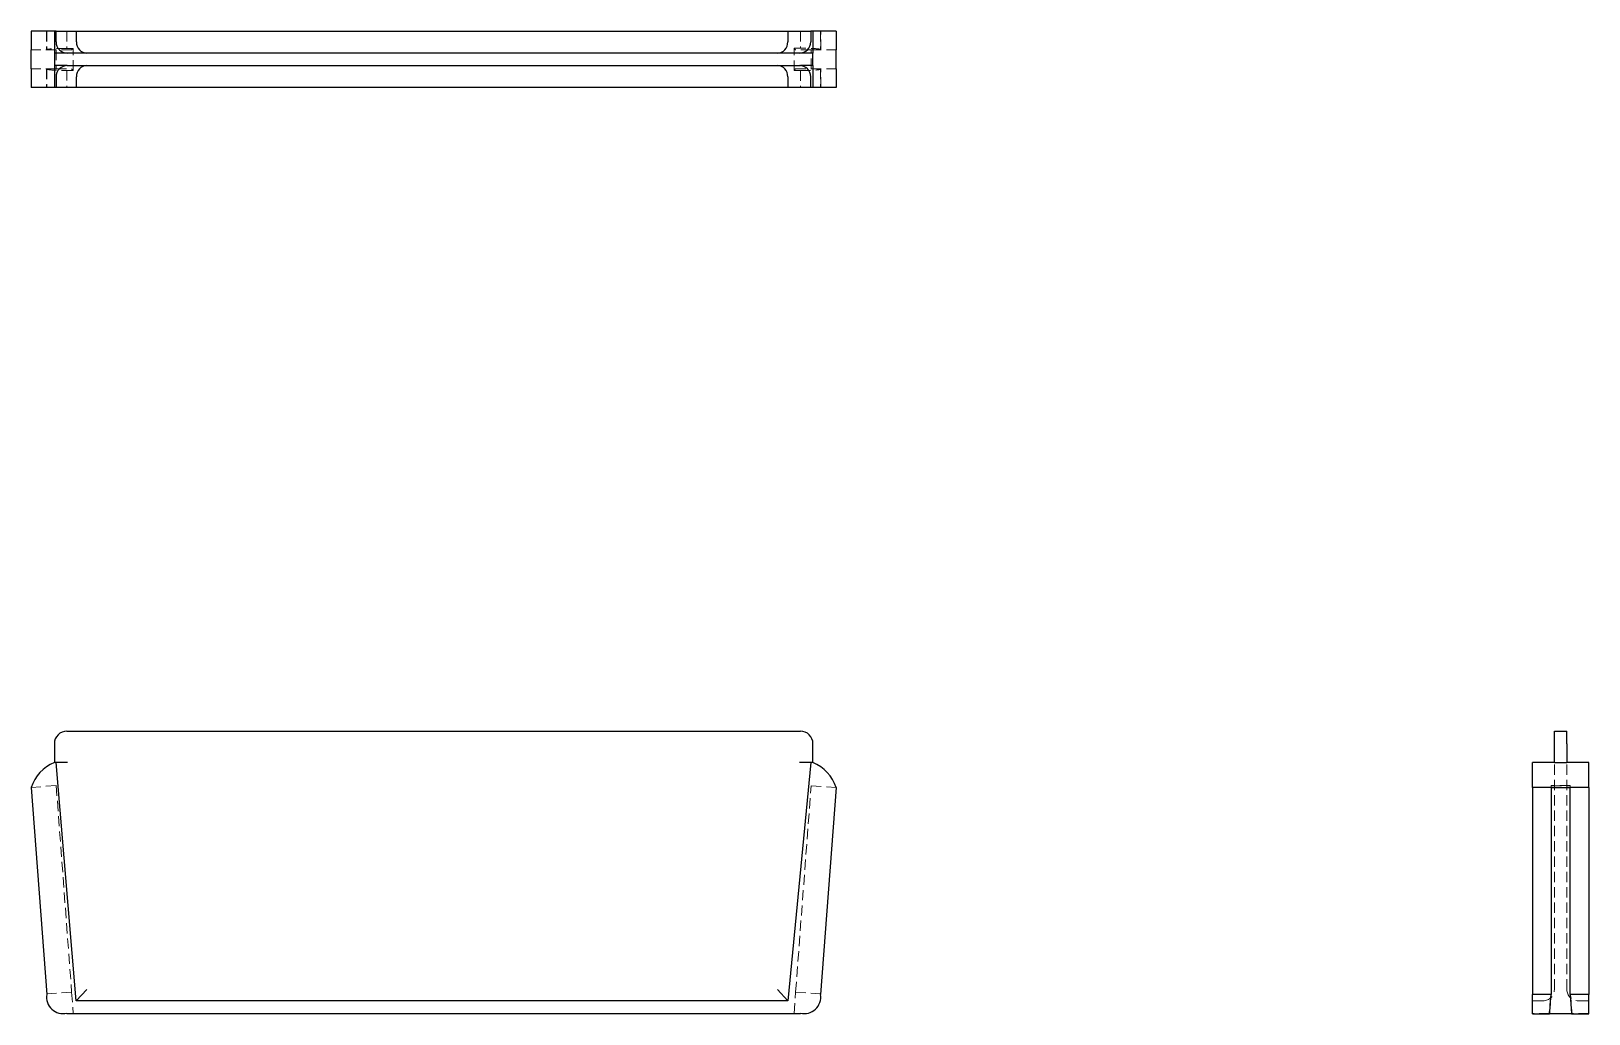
# Model space of a CAD drawing. Header units: millimetres. Extents: x 33 to 227, y 39 to 162.
import ezdxf

# ---------------------------------------------------------------- set-up
doc = ezdxf.new("R2010")
doc.units = ezdxf.units.MM
doc.linetypes.add('HIDDEN', pattern=[1.905, 1.27, -0.635])

msp = doc.modelspace()

# ---------------------------------------------------------------- linework, layer by layer
at = {"color": 7, "linetype": 'Continuous', "lineweight": 25}
for p, q in [((33, 161.5), (33, 159.17)), ((35.88, 161.5), (33, 161.5)), ((35.88, 161.5), (35.88, 154.5)), ((36.09, 161.5), (35.88, 161.5)), ((36.09, 160.18), (36.09, 161.5)), ((36.09, 161.5), (38.61, 161.5)), ((38.61, 161.5), (38.61, 160.18)), ((38.61, 161.5), (127, 161.5)), ((127, 161.5), (127, 160.18)), ((127, 161.5), (129.85, 161.5)), ((129.85, 161.5), (129.85, 160.18)), ((130.12, 161.5), (129.85, 161.5)), ((130.12, 161.5), (130.12, 158.78)), ((133, 161.5), (130.12, 161.5)), ((133, 161.5), (133, 159.17)), ((33, 159.17), (33.01, 159.17)), ((33.01, 156.83), (33.01, 159.17)), ((35.88, 158.78), (35.88, 157.22)), ((37.44, 158.78), (35.88, 158.78)), ((128.56, 158.78), (37.44, 158.78)), ((130.12, 158.78), (128.56, 158.78)), ((130.12, 157.22), (130.12, 158.78)), ((133, 159.17), (133, 159.17)), ((133, 156.83), (133, 159.17)), ((33, 156.83), (33, 154.5)), ((33, 156.83), (33.01, 156.83)), ((37.44, 157.22), (35.88, 157.22)), ((37.44, 157.22), (128.56, 157.22)), ((130.12, 157.22), (128.56, 157.22)), ((130.12, 157.22), (130.12, 154.5)), ((133, 156.83), (133, 156.83)), ((133, 156.83), (133, 154.5)), ((36.09, 155.82), (36.09, 154.5)), ((38.61, 155.82), (38.61, 154.5)), ((127, 155.82), (127, 154.5)), ((129.85, 154.5), (129.85, 155.82)), ((35.88, 154.5), (33, 154.5)), ((36.09, 154.5), (35.88, 154.5)), ((38.61, 154.5), (36.09, 154.5)), ((127, 154.5), (38.61, 154.5)), ((129.85, 154.5), (127, 154.5)), ((130.12, 154.5), (129.85, 154.5)), ((133, 154.5), (130.12, 154.5)), ((37.44, 74.55), (128.56, 74.55)), ((222.22, 74.55), (223.78, 74.55)), ((222.22, 72.99), (222.22, 74.55)), ((223.78, 72.99), (223.78, 74.55)), ((35.88, 72.99), (35.88, 70.65)), ((130.12, 70.65), (130.12, 72.99)), ((222.22, 70.65), (222.22, 72.99)), ((223.78, 72.99), (223.78, 70.65)), ((36.09, 70.65), (35.88, 70.65)), ((38.61, 41.06), (36.09, 70.65)), ((37.5, 70.65), (36.09, 70.65)), ((129.85, 70.65), (127, 41.06)), ((129.85, 70.65), (128.44, 70.65)), ((130.12, 70.65), (129.85, 70.65)), ((130.12, 70.65), (130.12, 70.65)), ((219.5, 67.55), (219.5, 70.65)), ((222.22, 70.65), (219.5, 70.65)), ((222.22, 70.65), (223.78, 70.65)), ((226.5, 70.65), (223.78, 70.65)), ((226.5, 67.55), (226.5, 70.65)), ((33, 67.55), (34.93, 41.83)), ((133, 67.55), (131.07, 41.83)), ((221.83, 67.55), (219.5, 67.55)), ((219.5, 67.55), (219.5, 41.83)), ((221.83, 67.55), (224.17, 67.55)), ((221.83, 67.55), (221.83, 67.55)), ((221.83, 67.55), (221.83, 41.92)), ((224.17, 41.92), (224.17, 67.55)), ((226.5, 67.55), (224.17, 67.55)), ((224.17, 67.55), (224.17, 67.55)), ((226.5, 67.55), (226.5, 41.83)), ((38.61, 41.06), (39.9, 42.46)), ((127, 41.06), (38.61, 41.06)), ((127, 41.06), (125.73, 42.46)), ((221.82, 41.83), (219.5, 41.83)), ((219.5, 39.45), (219.5, 41.83)), ((221.83, 41.92), (221.82, 41.83)), ((224.17, 41.83), (224.17, 41.92)), ((226.5, 41.83), (224.17, 41.83)), ((226.5, 39.45), (226.5, 41.83)), ((37.44, 39.5), (128.56, 39.5)), ((219.5, 39.45), (221.6, 39.45)), ((221.6, 39.45), (221.63, 39.45)), ((221.61, 39.5), (224.39, 39.5)), ((224.36, 39.45), (224.39, 39.45)), ((224.39, 39.45), (226.5, 39.45))]:
    msp.add_line(p, q, dxfattribs=at)
at = {"color": 7, "linetype": 'HIDDEN', "lineweight": 18}
for p, q in [((34.91, 161.5), (34.91, 159.19)), ((34.93, 161.5), (34.93, 159.17)), ((37.44, 161.5), (37.44, 159.36)), ((128.56, 161.5), (128.56, 159.39)), ((131.07, 161.5), (131.07, 159.17)), ((131.09, 159.2), (131.09, 161.5)), ((36.11, 159.17), (33.01, 159.17)), ((34.93, 159.17), (34.92, 159.17)), ((36.11, 159.17), (36.11, 156.83)), ((38.03, 159.17), (36.11, 159.17)), ((38.23, 159.36), (37.44, 159.36)), ((38.23, 159.36), (38.03, 159.17)), ((38.23, 156.62), (38.23, 159.36)), ((127.97, 159.17), (127.77, 159.4)), ((128.56, 159.39), (127.77, 159.4)), ((127.77, 156.6), (127.77, 159.4)), ((129.89, 159.17), (127.97, 159.17)), ((129.89, 159.17), (133, 159.17)), ((129.89, 156.83), (129.89, 159.17)), ((130.12, 158.78), (130.12, 157.22)), ((131.07, 159.17), (131.08, 159.17)), ((36.11, 156.83), (33.01, 156.83)), ((34.91, 156.8), (34.91, 154.5)), ((34.92, 156.83), (34.93, 156.82)), ((34.93, 156.82), (34.93, 154.5)), ((36.11, 156.83), (38.03, 156.83)), ((38.03, 156.83), (38.23, 156.62)), ((127.77, 156.6), (127.97, 156.83)), ((127.97, 156.83), (129.89, 156.83)), ((129.89, 156.83), (133, 156.83)), ((131.08, 156.83), (131.07, 156.82)), ((131.07, 156.82), (131.07, 154.5)), ((131.09, 154.5), (131.09, 156.8)), ((37.44, 156.63), (37.44, 154.5)), ((37.44, 156.63), (38.23, 156.62)), ((127.77, 156.6), (128.56, 156.6)), ((128.56, 156.6), (128.56, 154.5)), ((35.88, 70.65), (36.09, 70.65)), ((129.85, 70.65), (130.12, 70.65)), ((219.5, 70.65), (220.82, 70.65)), ((222.22, 42.46), (222.22, 70.65)), ((223.78, 42.46), (223.78, 70.65)), ((226.5, 70.65), (225.18, 70.65)), ((36.11, 67.8), (33.01, 67.56)), ((36.11, 67.8), (38.03, 42.15)), ((127.97, 42.15), (129.89, 67.78)), ((129.89, 67.78), (133, 67.55)), ((221.83, 67.8), (221.83, 42.15)), ((224.17, 67.8), (221.83, 67.8)), ((221.83, 67.78), (221.83, 67.55)), ((221.83, 67.78), (224.17, 67.78)), ((224.17, 42.15), (224.17, 67.8)), ((224.17, 67.78), (224.17, 67.55)), ((221.83, 67.56), (224.17, 67.56)), ((221.83, 67.55), (221.83, 67.55)), ((38.03, 42.15), (34.92, 41.92)), ((38.03, 42.15), (38.23, 39.5)), ((127.77, 39.5), (127.97, 42.15)), ((127.97, 42.15), (131.08, 41.92)), ((220.82, 41.06), (219.5, 41.06)), ((221.6, 39.5), (221.83, 42.15)), ((221.83, 42.15), (221.62, 39.5)), ((221.83, 41.92), (221.82, 41.83)), ((221.82, 41.83), (221.82, 41.83)), ((221.83, 42.15), (221.83, 41.92)), ((224.17, 42.15), (224.4, 39.5)), ((224.17, 42.15), (224.17, 41.92)), ((224.36, 39.5), (224.17, 42.15)), ((224.17, 41.83), (224.17, 41.92)), ((224.17, 41.83), (224.17, 41.83)), ((226.5, 41.06), (225.18, 41.06)), ((221.6, 39.5), (219.5, 39.5)), ((219.5, 39.5), (219.5, 39.5)), ((221.6, 39.5), (221.61, 39.5)), ((221.6, 39.5), (221.6, 39.5)), ((221.63, 39.5), (221.62, 39.5)), ((224.36, 39.5), (224.36, 39.5)), ((226.5, 39.5), (224.39, 39.5)), ((224.39, 39.5), (224.39, 39.5)), ((224.39, 39.5), (224.4, 39.5)), ((226.5, 39.5), (226.5, 39.5))]:
    msp.add_line(p, q, dxfattribs=at)
at = {"color": 7, "linetype": 'Continuous', "lineweight": 25}
for centre, radius, start, end in [((37.44, 72.99), 1.56, 90, 180), ((128.56, 72.99), 1.56, 0, 90), ((37.76, 66.02), 5, 112.089, 162.201), ((128.24, 66.02), 5, 17.799, 67.911), ((37, 41.55), 2.09, 172.2914, 281.9985), ((129, 41.55), 2.09, 258.0015, 7.7086)]:
    msp.add_arc(centre, radius, start, end, dxfattribs=at)
at = {"color": 7, "linetype": 'HIDDEN', "lineweight": 18}
for centre, start, end in [((220.82, 42.46), 270, 0), ((225.18, 42.46), 180, 270)]:
    msp.add_arc(centre, 1.4, start, end, dxfattribs=at)
for centre, major_axis, ratio, start_param, end_param in [((37, 159.21), (2.09, 0.01), 0.072092, 1.36099, 3.27574), ((129, 159.21), (2.09, -0.01), 0.086746, 6.149214, 8.063964), ((37, 156.79), (2.09, -0.01), 0.078111, 3.007514, 4.922264), ((129, 156.79), (2.09, 0.01), 0.086746, 4.502406, 6.417156), ((221.79, 41.55), (0.16, 2.09), 0.005824, 3.351462, 4.847384), ((224.21, 41.55), (-0.15, 2.09), 0.00538, 1.435869, 2.931791), ((221.79, 41.55), (0.18, 2.09), 0.006456, 2.932739, 3.142153), ((224.21, 41.55), (-0.18, 2.09), 0.006456, 3.141033, 3.350447)]:
    msp.add_ellipse(centre, major_axis=major_axis, ratio=ratio, start_param=start_param, end_param=end_param, dxfattribs=at)
at = {"color": 7, "linetype": 'Continuous', "lineweight": 25}
for centre, major_axis, ratio, start_param, end_param in [((37.5, 160.18), (1.41, 0), 0.996411, 3.141593, 4.712389), ((39.9, 160.18), (0, 1.4), 0.918654, 1.570796, 3.141593), ((125.73, 160.18), (0, 1.4), 0.908426, 3.141593, 4.712389), ((128.44, 160.18), (1.41, 0), 0.995406, 4.712389, 6.283185), ((37.5, 155.82), (1.41, 0), 0.996411, 1.570796, 3.141593), ((39.9, 155.82), (0, 1.4), 0.918654, 0, 1.570796), ((125.73, 155.82), (0, 1.4), 0.908426, 4.712389, 6.283185), ((128.44, 155.82), (1.41, 0), 0.995406, 0, 1.570796), ((221.79, 41.55), (0.18, 2.09), 0.006456, 3.142153, 4.847489), ((224.21, 41.55), (-0.18, 2.09), 0.006456, 1.435697, 3.141033), ((221.79, 41.55), (0.16, 2.09), 0.005824, 2.932634, 3.351462), ((224.21, 41.55), (-0.15, 2.09), 0.00538, 2.931791, 3.350619)]:
    msp.add_ellipse(centre, major_axis=major_axis, ratio=ratio, start_param=start_param, end_param=end_param, dxfattribs=at)

doc.saveas('drawing.dxf')
